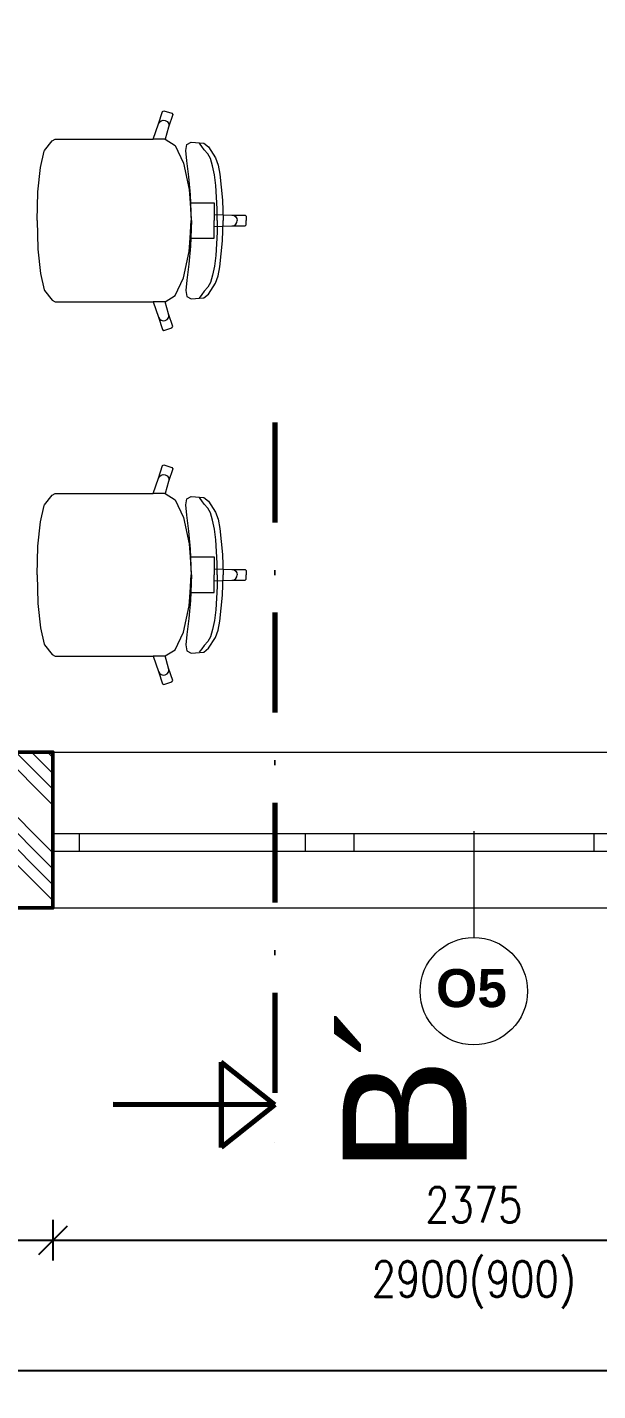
# Model space of a CAD drawing. Header units: millimetres. Extents: x 89194 to 559352, y -753138 to -204019.
# Drawn here: x 337626 to 339235, y -491953 to -488105 of the extents above; entities that cross this region are included whole.
import ezdxf

# ---------------------------------------------------------------- set-up
doc = ezdxf.new("R2010")
doc.units = ezdxf.units.MM
doc.header["$LTSCALE"] = 400
doc.header["$PDMODE"] = 3
doc.linetypes.add('Čerchovaná', pattern=[1340.555525, 705.555534, -352.777767, 0, -282.222223])
for name, color, linetype, lineweight in [('RG_koty', 7, 'Continuous', 9), ('RG_nábytek', 32, 'Continuous', 9), ('RG_okna', 3, 'Continuous', 9), ('RG_popis okna', 131, 'Continuous', 9), ('RG_velmi tlustá', 5, 'Continuous', 70), ('RG_zdivo nové', 1, 'Continuous', 50), ('RG_šrafy', 253, 'Continuous', 9)]:
    doc.layers.add(name, color=color, linetype=linetype, lineweight=lineweight)
doc.styles.add('Arial 250', font='Arial Bold.ttf', dxfattribs={"height": 250})
doc.styles.add('GENERATED_STYLE_3', font='Arial.ttf')
doc.styles.add('Koty', font='romans.shx', dxfattribs={"width": 0.8})
doc.dimstyles.new('RG_50_vnitřní', dxfattribs={"dimscale": 50, "dimtxt": 2, "dimasz": 1.6, "dimexe": 1.15, "dimexo": 0, "dimgap": 1, "dimtad": 1, "dimdec": 0, "dimrnd": 5, "dimzin": 0, "dimdsep": 46, "dimtxsty": 'Koty', "dimblk1": 'OBLIQUE', "dimblk2": 'OBLIQUE', "dimsah": 1, "dimcen": 0.09, "dimclrd": 256, "dimclre": 256, "dimclrt": 2, "dimazin": 0, "dimtfac": 1, "dimtdec": 0, "dimtmove": 2, "dimatfit": 3, "dimfxl": 1.15, "dimfxlon": 1, "dimtolj": 1, "dimtzin": 0, "dimarcsym": 0})

# ---------------------------------------------------------------- blocks, each defined once
blk = doc.blocks.new('okno_2375')
at = {"layer": 'RG_okna'}
for points in [[(437181.1, -409465), (439556.1, -409465)], [(437181.1, -409695), (439556.1, -409695)], [(437256.1, -409745), (437256.1, -409695)], [(437894.1, -409745), (437894.1, -409695)], [(438030.1, -409695), (438030.1, -409745)], [(438707.1, -409695), (438707.1, -409745)], [(438843.1, -409745), (438843.1, -409695)], [(439481.1, -409745), (439481.1, -409695)], [(437181.1, -409745), (439556.1, -409745)], [(437181.1, -409905), (439556.1, -409905)]]:
    blk.add_lwpolyline(points, dxfattribs=at)
blk = doc.blocks.new('nabytek_velka_ucebna')
at = {"layer": 'RG_nábytek'}
for p, q in [((470001.9, -447694.1), (470013.3, -447658.7)), ((470013.3, -447658.7), (470017.1, -447656.8)), ((470017.1, -447656.8), (470039.8, -447664.2)), ((470041.8, -447668), (470030.4, -447703.5)), ((470039.8, -447664.2), (470041.8, -447668)), ((469986.2, -447737.5), (470001.9, -447694.1)), ((470001.9, -447694.1), (470004.8, -447689)), ((470004.8, -447689), (470009.3, -447685.3)), ((470009.3, -447685.3), (470015, -447683.7)), ((470015, -447683.7), (470020.8, -447684.4)), ((470030.4, -447703.5), (470020.7, -447737.6)), ((470020.8, -447684.4), (470025.8, -447687.3)), ((470025.8, -447687.3), (470029.5, -447691.9)), ((470029.5, -447691.9), (470031, -447697.6)), ((470031, -447697.6), (470030.4, -447703.5)), ((469680.2, -447768.9), (469701.4, -447742)), ((469701.4, -447742), (469710, -447737.5)), ((469710, -447737.5), (469741, -447737.5)), ((469741, -447737.5), (469777.1, -447737.5)), ((469777.1, -447737.5), (469986.2, -447737.5)), ((470020.5, -447737.5), (469986.2, -447737.5)), ((470020.5, -447737.5), (470020.7, -447737.6)), ((470020.7, -447737.6), (470048.5, -447755)), ((470082.1, -447752.1), (470093.6, -447745.4)), ((470093.6, -447745.4), (470129.7, -447748.7)), ((470119.2, -447751.8), (470116.5, -447748)), ((470129.7, -447748.7), (470142.9, -447759.2)), ((469668.7, -447816.9), (469679.4, -447771)), ((469679.4, -447771), (469680.2, -447768.9)), ((470048.5, -447755), (470072.3, -447804.7)), ((470079, -447769.3), (470082.1, -447752.1)), ((470081.6, -447798.2), (470079, -447769.3)), ((470124.3, -447758), (470119.2, -447751.8)), ((470130.5, -447767.1), (470124.3, -447758)), ((470140.5, -447778.8), (470130.5, -447767.1)), ((470148.2, -447792), (470140.5, -447778.8)), ((470142.9, -447759.2), (470163, -447790.2)), ((469661.5, -447885.7), (469668.7, -447816.9)), ((470072.3, -447804.7), (470088.2, -447879)), ((470087.5, -447843.5), (470081.6, -447798.2)), ((470154.5, -447812.3), (470148.2, -447792)), ((470159.4, -447838.3), (470154.5, -447812.3)), ((470163, -447790.2), (470170.2, -447810.2)), ((470170.2, -447810.2), (470175, -447836.1)), ((470092.1, -447894.5), (470087.5, -447843.5)), ((470163.1, -447868.2), (470159.4, -447838.3)), ((470175, -447836.1), (470182, -447909.3)), ((469659, -447966.8), (469661.4, -447886.7)), ((469661.4, -447886.7), (469661.5, -447885.7)), ((470088.2, -447879), (470090.6, -447916.5)), ((470094.4, -447966.8), (470092.1, -447894.5)), ((470165.7, -447900.7), (470163.1, -447868.2)), ((470167.1, -447934.1), (470165.7, -447900.7)), ((470090.6, -447916.5), (470093.8, -447966.8)), ((470090.6, -447916.5), (470129.3, -447916.5)), ((470129.3, -447916.5), (470159.2, -447916.5)), ((470159.2, -447916.5), (470159.2, -447949.9)), ((470167.6, -447966.8), (470167.1, -447934.1)), ((470182, -447909.3), (470184.2, -447966.8)), ((469659, -447966.8), (469661.4, -448046.8)), ((470090.6, -448017.1), (470093.8, -447966.8)), ((470094.4, -447966.8), (470092.1, -448039.1)), ((470159.2, -447949.9), (470159.2, -447966.8)), ((470159.2, -447949.9), (470209.1, -447951.7)), ((470159.2, -447983.7), (470159.2, -447966.8)), ((470167.6, -447966.8), (470167.1, -447999.5)), ((470182, -448024.3), (470184.2, -447966.8)), ((470209.1, -447951.7), (470214.8, -447952.8)), ((470209.1, -447951.7), (470246, -447951.7)), ((470209.1, -447981.9), (470214.8, -447980.7)), ((470214.8, -447952.8), (470219.6, -447956.1)), ((470214.8, -447980.7), (470219.6, -447977.5)), ((470219.6, -447956.1), (470222.9, -447961)), ((470219.6, -447977.5), (470222.9, -447972.6)), ((470222.9, -447961), (470224, -447966.8)), ((470222.9, -447972.6), (470224, -447966.8)), ((470246, -447951.7), (470249, -447954.7)), ((470246, -447981.9), (470249, -447978.9)), ((470249, -447954.7), (470249, -447966.8)), ((470249, -447978.9), (470249, -447966.8)), ((470088.2, -448054.5), (470090.6, -448017.1)), ((470090.6, -448017.1), (470129.3, -448017.1)), ((470129.3, -448017.1), (470159.2, -448017.1)), ((470159.2, -447983.7), (470209.1, -447981.9)), ((470159.2, -448017.1), (470159.2, -447983.7)), ((470167.1, -447999.5), (470165.7, -448032.9)), ((470209.1, -447981.9), (470246, -447981.9)), ((469661.4, -448046.8), (469661.5, -448047.9)), ((469661.5, -448047.9), (469668.7, -448116.6)), ((470072.3, -448128.9), (470088.2, -448054.5)), ((470092.1, -448039.1), (470087.5, -448090)), ((470165.7, -448032.9), (470163.1, -448065.3)), ((470175, -448097.5), (470182, -448024.3)), ((470087.5, -448090), (470081.6, -448135.3)), ((470159.4, -448095.3), (470154.5, -448121.2)), ((470163.1, -448065.3), (470159.4, -448095.3)), ((469668.7, -448116.6), (469679.4, -448162.6)), ((470048.5, -448178.6), (470072.3, -448128.9)), ((470154.5, -448121.2), (470148.2, -448141.6)), ((470163, -448143.3), (470170.2, -448123.4)), ((470170.2, -448123.4), (470175, -448097.5)), ((469679.4, -448162.6), (469680.2, -448164.7)), ((469680.2, -448164.7), (469701.4, -448191.5)), ((470081.6, -448135.3), (470079, -448164.2)), ((470079, -448164.2), (470082.1, -448181.5)), ((470130.5, -448166.5), (470124.3, -448175.5)), ((470140.5, -448154.8), (470130.5, -448166.5)), ((470148.2, -448141.6), (470140.5, -448154.8)), ((470142.9, -448174.3), (470163, -448143.3)), ((469701.4, -448191.5), (469710, -448196)), ((469710, -448196), (469741, -448196)), ((469741, -448196), (469777.1, -448196)), ((469777.1, -448196), (469986.2, -448196)), ((470020.5, -448196), (469986.2, -448196)), ((469986.2, -448196), (470001.9, -448239.4)), ((470020.5, -448196), (470020.7, -448195.9)), ((470020.7, -448195.9), (470048.5, -448178.6)), ((470030.4, -448230.1), (470020.7, -448195.9)), ((470082.1, -448181.5), (470093.6, -448188.2)), ((470093.6, -448188.2), (470129.7, -448184.9)), ((470119.2, -448181.8), (470116.5, -448185.5)), ((470124.3, -448175.5), (470119.2, -448181.8)), ((470129.7, -448184.9), (470142.9, -448174.3)), ((470001.9, -448239.4), (470004.8, -448244.6)), ((470001.9, -448239.4), (470013.3, -448274.8)), ((470004.8, -448244.6), (470009.3, -448248.2)), ((470009.3, -448248.2), (470015, -448249.8)), ((470015, -448249.8), (470020.8, -448249.1)), ((470020.8, -448249.1), (470025.8, -448246.2)), ((470025.8, -448246.2), (470029.5, -448241.6)), ((470029.5, -448241.6), (470031, -448235.9)), ((470031, -448235.9), (470030.4, -448230.1)), ((470041.8, -448265.5), (470030.4, -448230.1)), ((470013.3, -448274.8), (470017.1, -448276.8)), ((470017.1, -448276.8), (470039.8, -448269.3)), ((470039.8, -448269.3), (470041.8, -448265.5)), ((470001.9, -448694.1), (470013.3, -448658.7)), ((470013.3, -448658.7), (470017.1, -448656.8)), ((470017.1, -448656.8), (470039.8, -448664.2)), ((470041.8, -448668), (470030.4, -448703.5)), ((470039.8, -448664.2), (470041.8, -448668)), ((469986.2, -448737.5), (470001.9, -448694.1)), ((470001.9, -448694.1), (470004.8, -448689)), ((470004.8, -448689), (470009.3, -448685.3)), ((470009.3, -448685.3), (470015, -448683.7)), ((470015, -448683.7), (470020.8, -448684.4)), ((470030.4, -448703.5), (470020.7, -448737.6)), ((470020.8, -448684.4), (470025.8, -448687.3)), ((470025.8, -448687.3), (470029.5, -448691.9)), ((470029.5, -448691.9), (470031, -448697.6)), ((470031, -448697.6), (470030.4, -448703.5)), ((469680.2, -448768.9), (469701.4, -448742)), ((469701.4, -448742), (469710, -448737.5)), ((469710, -448737.5), (469741, -448737.5)), ((469741, -448737.5), (469777.1, -448737.5)), ((469777.1, -448737.5), (469986.2, -448737.5)), ((470020.5, -448737.5), (469986.2, -448737.5)), ((470020.5, -448737.5), (470020.7, -448737.6)), ((470020.7, -448737.6), (470048.5, -448755)), ((470082.1, -448752.1), (470093.6, -448745.4)), ((470093.6, -448745.4), (470129.7, -448748.7)), ((470119.2, -448751.8), (470116.5, -448748)), ((470129.7, -448748.7), (470142.9, -448759.2)), ((469668.7, -448816.9), (469679.4, -448771)), ((469679.4, -448771), (469680.2, -448768.9)), ((470048.5, -448755), (470072.3, -448804.7)), ((470079, -448769.3), (470082.1, -448752.1)), ((470081.6, -448798.2), (470079, -448769.3)), ((470124.3, -448758), (470119.2, -448751.8)), ((470130.5, -448767.1), (470124.3, -448758)), ((470140.5, -448778.8), (470130.5, -448767.1)), ((470148.2, -448792), (470140.5, -448778.8)), ((470142.9, -448759.2), (470163, -448790.2)), ((469661.5, -448885.7), (469668.7, -448816.9)), ((470072.3, -448804.7), (470088.2, -448879)), ((470087.5, -448843.5), (470081.6, -448798.2)), ((470154.5, -448812.3), (470148.2, -448792)), ((470159.4, -448838.3), (470154.5, -448812.3)), ((470163, -448790.2), (470170.2, -448810.2)), ((470170.2, -448810.2), (470175, -448836.1)), ((470092.1, -448894.5), (470087.5, -448843.5)), ((470163.1, -448868.2), (470159.4, -448838.3)), ((470175, -448836.1), (470182, -448909.3)), ((469659, -448966.8), (469661.4, -448886.7)), ((469661.4, -448886.7), (469661.5, -448885.7)), ((470088.2, -448879), (470090.6, -448916.5)), ((470094.4, -448966.8), (470092.1, -448894.5)), ((470165.7, -448900.7), (470163.1, -448868.2)), ((470167.1, -448934.1), (470165.7, -448900.7)), ((470090.6, -448916.5), (470093.8, -448966.8)), ((470090.6, -448916.5), (470129.3, -448916.5)), ((470129.3, -448916.5), (470159.2, -448916.5)), ((470159.2, -448916.5), (470159.2, -448949.9)), ((470167.6, -448966.8), (470167.1, -448934.1)), ((470182, -448909.3), (470184.2, -448966.8)), ((469659, -448966.8), (469661.4, -449046.8)), ((470090.6, -449017.1), (470093.8, -448966.8)), ((470094.4, -448966.8), (470092.1, -449039.1)), ((470159.2, -448949.9), (470159.2, -448966.8)), ((470159.2, -448949.9), (470209.1, -448951.7)), ((470159.2, -448983.7), (470159.2, -448966.8)), ((470167.6, -448966.8), (470167.1, -448999.5)), ((470182, -449024.3), (470184.2, -448966.8)), ((470209.1, -448951.7), (470214.8, -448952.8)), ((470209.1, -448951.7), (470246, -448951.7)), ((470209.1, -448981.9), (470214.8, -448980.7)), ((470214.8, -448952.8), (470219.6, -448956.1)), ((470214.8, -448980.7), (470219.6, -448977.5)), ((470219.6, -448956.1), (470222.9, -448961)), ((470219.6, -448977.5), (470222.9, -448972.6)), ((470222.9, -448961), (470224, -448966.8)), ((470222.9, -448972.6), (470224, -448966.8)), ((470246, -448951.7), (470249, -448954.7)), ((470246, -448981.9), (470249, -448978.9)), ((470249, -448954.7), (470249, -448966.8)), ((470249, -448978.9), (470249, -448966.8)), ((470088.2, -449054.5), (470090.6, -449017.1)), ((470090.6, -449017.1), (470129.3, -449017.1)), ((470129.3, -449017.1), (470159.2, -449017.1)), ((470159.2, -448983.7), (470209.1, -448981.9)), ((470159.2, -449017.1), (470159.2, -448983.7)), ((470167.1, -448999.5), (470165.7, -449032.9)), ((470209.1, -448981.9), (470246, -448981.9)), ((469661.4, -449046.8), (469661.5, -449047.9)), ((469661.5, -449047.9), (469668.7, -449116.6)), ((470072.3, -449128.9), (470088.2, -449054.5)), ((470092.1, -449039.1), (470087.5, -449090)), ((470165.7, -449032.9), (470163.1, -449065.3)), ((470175, -449097.5), (470182, -449024.3)), ((470087.5, -449090), (470081.6, -449135.3)), ((470159.4, -449095.3), (470154.5, -449121.2)), ((470163.1, -449065.3), (470159.4, -449095.3)), ((469668.7, -449116.6), (469679.4, -449162.6)), ((470048.5, -449178.6), (470072.3, -449128.9)), ((470154.5, -449121.2), (470148.2, -449141.6)), ((470163, -449143.3), (470170.2, -449123.4)), ((470170.2, -449123.4), (470175, -449097.5)), ((469679.4, -449162.6), (469680.2, -449164.7)), ((469680.2, -449164.7), (469701.4, -449191.5)), ((470081.6, -449135.3), (470079, -449164.2)), ((470079, -449164.2), (470082.1, -449181.5)), ((470130.5, -449166.5), (470124.3, -449175.5)), ((470140.5, -449154.8), (470130.5, -449166.5)), ((470148.2, -449141.6), (470140.5, -449154.8)), ((470142.9, -449174.3), (470163, -449143.3)), ((469701.4, -449191.5), (469710, -449196)), ((469710, -449196), (469741, -449196)), ((469741, -449196), (469777.1, -449196)), ((469777.1, -449196), (469986.2, -449196)), ((470020.5, -449196), (469986.2, -449196)), ((469986.2, -449196), (470001.9, -449239.4)), ((470020.5, -449196), (470020.7, -449195.9)), ((470020.7, -449195.9), (470048.5, -449178.6)), ((470030.4, -449230.1), (470020.7, -449195.9)), ((470082.1, -449181.5), (470093.6, -449188.2)), ((470093.6, -449188.2), (470129.7, -449184.9)), ((470119.2, -449181.8), (470116.5, -449185.5)), ((470124.3, -449175.5), (470119.2, -449181.8)), ((470129.7, -449184.9), (470142.9, -449174.3)), ((470001.9, -449239.4), (470004.8, -449244.6)), ((470001.9, -449239.4), (470013.3, -449274.8)), ((470004.8, -449244.6), (470009.3, -449248.2)), ((470009.3, -449248.2), (470015, -449249.8)), ((470015, -449249.8), (470020.8, -449249.1)), ((470020.8, -449249.1), (470025.8, -449246.2)), ((470025.8, -449246.2), (470029.5, -449241.6)), ((470029.5, -449241.6), (470031, -449235.9)), ((470031, -449235.9), (470030.4, -449230.1)), ((470041.8, -449265.5), (470030.4, -449230.1)), ((470013.3, -449274.8), (470017.1, -449276.8)), ((470017.1, -449276.8), (470039.8, -449269.3)), ((470039.8, -449269.3), (470041.8, -449265.5))]:
    blk.add_line(p, q, dxfattribs=at)
blk = doc.blocks.new('_Oblique')
at = {"color": 0, "linetype": 'ByBlock', "lineweight": -2}
blk.add_line((-0.5, -0.5), (0.5, 0.5), dxfattribs=at)
blk = doc.blocks.new('*D377')
at = {"layer": 'Defpoints', "color": 0, "transparency": 16777216}
for p in [(336198.3, -490590.2), (337698.3, -490590.2), (337698.3, -491527.9)]:
    blk.add_point(p, dxfattribs=at)
at = {"layer": 'RG_koty', "lineweight": -2, "transparency": 16777216}
for p, q in [((336198.3, -491470.4), (336198.3, -491585.4)), ((337698.3, -491470.4), (337698.3, -491585.4)), ((336198.3, -491527.9), (337698.3, -491527.9))]:
    blk.add_line(p, q, dxfattribs=at)
at = {"layer": 'RG_koty', "lineweight": -2, "transparency": 16777216, "xscale": 80, "yscale": 80, "zscale": 80, "rotation": 180}
blk.add_blockref('_Oblique', (336198.3, -491527.9), dxfattribs=at)
at = {"layer": 'RG_koty', "lineweight": -2, "transparency": 16777216, "xscale": 80, "yscale": 80, "zscale": 80}
blk.add_blockref('_Oblique', (337698.3, -491527.9), dxfattribs=at)
at = {"layer": 'RG_koty', "color": 2, "transparency": 16777216, "insert": (336948.3, -491427.9), "char_height": 100, "attachment_point": 5, "style": 'Koty'}
blk.add_mtext('\\A1;1500', dxfattribs=at)
blk = doc.blocks.new('*D378')
at = {"layer": 'Defpoints', "color": 0, "transparency": 16777216}
for p in [(337698.3, -490590.2), (340073.3, -490590.2), (340073.3, -491527.9)]:
    blk.add_point(p, dxfattribs=at)
at = {"layer": 'RG_koty', "lineweight": -2, "transparency": 16777216}
for p, q in [((337698.3, -491470.4), (337698.3, -491585.4)), ((340073.3, -491470.4), (340073.3, -491585.4)), ((337698.3, -491527.9), (340073.3, -491527.9))]:
    blk.add_line(p, q, dxfattribs=at)
at = {"layer": 'RG_koty', "lineweight": -2, "transparency": 16777216, "xscale": 80, "yscale": 80, "zscale": 80, "rotation": 180}
blk.add_blockref('_Oblique', (337698.3, -491527.9), dxfattribs=at)
at = {"layer": 'RG_koty', "lineweight": -2, "transparency": 16777216, "xscale": 80, "yscale": 80, "zscale": 80}
blk.add_blockref('_Oblique', (340073.3, -491527.9), dxfattribs=at)
at = {"layer": 'RG_koty', "color": 2, "transparency": 16777216, "char_height": 100, "attachment_point": 5, "style": 'Koty'}
for s, insert in [('\\A1;2375', (338885.8, -491427.9)), ('\\A1;2900(900)', (338885.8, -491654.1))]:
    blk.add_mtext(s, dxfattribs=dict(at, insert=insert))
blk = doc.blocks.new('*D386')
at = {"layer": 'Defpoints', "color": 0, "transparency": 16777216}
for p in [(333858.3, -490590.2), (352738.3, -490590.2), (352738.3, -491895.3)]:
    blk.add_point(p, dxfattribs=at)
at = {"layer": 'RG_koty', "lineweight": -2, "transparency": 16777216}
for p, q in [((333858.3, -491837.8), (333858.3, -491952.8)), ((352738.3, -491837.8), (352738.3, -491952.8)), ((333858.3, -491895.3), (352738.3, -491895.3))]:
    blk.add_line(p, q, dxfattribs=at)
at = {"layer": 'RG_koty', "lineweight": -2, "transparency": 16777216, "xscale": 80, "yscale": 80, "zscale": 80, "rotation": 180}
blk.add_blockref('_Oblique', (333858.3, -491895.3), dxfattribs=at)
at = {"layer": 'RG_koty', "lineweight": -2, "transparency": 16777216, "xscale": 80, "yscale": 80, "zscale": 80}
blk.add_blockref('_Oblique', (352738.3, -491895.3), dxfattribs=at)
at = {"layer": 'RG_koty', "color": 2, "transparency": 16777216, "insert": (343298.3, -491795.3), "char_height": 100, "attachment_point": 5, "style": 'Koty'}
blk.add_mtext('\\A1;18880', dxfattribs=at)

msp = doc.modelspace()

# ---------------------------------------------------------------- hatches: boundary and pattern name
at = {"layer": 'RG_šrafy'}
h = msp.add_hatch(dxfattribs=at)
h.set_pattern_fill('ANSI34,_O', color=256, scale=10, angle=90)
h.set_pattern_definition([(135, (-38756.65, -88521.15), (-134.70384, -134.70384), []), (135, (-38756.65, -88476.25), (-134.70384, -134.70384), []), (135, (-38756.65, -88431.34), (-134.70384, -134.70384), []), (135, (-38756.65, -88386.44), (-134.70384, -134.70384), [])])
h.paths.add_polyline_path([(334298.3, -482680.2), (334298.3, -482490.2), (334298.3, -479910.2), (334298.3, -479794.7), (333858.4, -479794.7), (333858.3, -490590.2), (334898.3, -490590.2), (334898.3, -490150.2), (334298.3, -490150.2), (334298.3, -488150.2)])
h.paths.add_polyline_path([(337698.3, -490150.2), (337698.3, -490150.2), (336998.3, -490150.2), (336698.3, -490150.2), (336198.3, -490150.2), (336198.3, -490590.2), (337698.3, -490590.2)])
h.paths.add_polyline_path([(340073.3, -490150.2), (340073.3, -490590.2), (341573.3, -490590.2), (341573.3, -490150.2)])
h.paths.add_polyline_path([(345448.3, -490150.2), (345448.3, -490150.2), (344848.3, -490150.2), (344548.3, -490150.2), (343948.3, -490150.2), (343948.3, -490590.2), (343948.3, -490590.2), (345448.3, -490590.2)])
h.paths.add_polyline_path([(349323.3, -490150.2), (349323.3, -490150.2), (347823.3, -490150.2), (347823.3, -490590.2), (349323.3, -490590.2)])
h.paths.add_polyline_path([(352738.3, -485447), (352298.4, -485292), (352298.4, -486220.2), (352298.4, -487220.2), (352298.4, -488202.2), (352298.4, -489184.2), (352298.4, -490150.2), (351698.4, -490150.2), (351698.4, -490166.2), (351698.3, -490590.2), (352738.3, -490590.2)])
at = {"layer": 'RG_šrafy', "ltscale": 0.0007}
h = msp.add_hatch(dxfattribs=at)
h.set_pattern_fill('ZIGZAG', color=256, scale=20)
h.set_pattern_definition([(0, (-38756.65, -88521.147), (63.5, 63.5), [63.5, -63.5]), (90, (-38693.15, -88521.147), (-63.5, 63.5), [63.5, -63.5])])
h.paths.add_polyline_path([(336998.7, -480119.6), (336998.2, -479903.5), (336698.3, -479797.9), (336698.3, -479910.2), (336698.3, -482490.2), (336698.3, -482679.7), (336698.3, -482679.7), (336698.3, -482789.9), (336998.3, -482789.9), (336998.3, -482680.2), (336998.7, -482334.2)])
edge = h.paths.add_edge_path()
edge.add_line((336998.3, -484039.9), (336998.3, -483839.9))
edge.add_line((336998.3, -483839.9), (336998.3, -483789.9))
edge.add_line((336998.3, -483789.9), (336698.3, -483789.9))
edge.add_line((336698.3, -483789.9), (336698.3, -484693.6))
edge.add_ellipse((336683.3, -484694.2), major_axis=(-10.6, 10.6), ratio=1, start_angle=225, end_angle=227.1744, ccw=False)
edge.add_line((336698.3, -484694), (336698.3, -485264.2))
edge.add_line((336698.3, -485264.2), (336698.3, -490150.2))
edge.add_line((336698.3, -490150.2), (336998.3, -490149.9))
edge.add_line((336998.3, -490149.9), (336998.3, -484039.9))
h.paths.add_polyline_path([(344848.3, -483789.9), (344548.3, -483789.9), (344548.3, -483839.9), (344548.3, -484039.9), (344548.3, -484149.9), (344548.4, -484149.9), (344548.4, -485149.9), (344548.4, -486149.9), (344548.4, -487149.9), (344548.4, -488149.9), (344548.4, -489149.9), (344548.4, -490150.2), (344848.3, -490150.2)])
h.paths.add_polyline_path([(344548.3, -482563.5), (344548.3, -482789.9), (344848.3, -482789.9), (344848.3, -482669.2)])
h.paths.add_polyline_path([(344570.1, -482691.8), (344575.2, -482756.1, 0.391021), (344590.2, -482769.9), (344806.5, -482769.9, 0.391021), (344821.4, -482756.1), (344826.6, -482691.8, -0.391021), (344834, -482684.9), (344838.3, -482684.9), (344838.3, -482779.9), (344558.3, -482779.9), (344558.3, -482684.9), (344562.6, -482684.9, -0.391021)], flags=16)

# ---------------------------------------------------------------- linework, layer by layer
at = {"layer": 'RG_popis okna'}
msp.add_line((338885.8, -490373.7), (338885.8, -490673.7), dxfattribs=at)
msp.add_circle((338885.8, -490825.2), 151.6, dxfattribs=at)
at = {"layer": 'RG_velmi tlustá', "linetype": 'Čerchovaná', "ltscale": 0.001}
msp.add_line((338324.1, -489220.4), (338323.9, -491278.2), dxfattribs=at)
at = {"layer": 'RG_velmi tlustá'}
for p, q in [((338324, -491145.5), (338173.3, -491025)), ((338173.3, -491025), (338173.3, -491145.4)), ((338324, -491145.5), (337868.3, -491145.4)), ((338173.3, -491145.4), (338173.3, -491265.9)), ((338324, -491145.5), (338173.3, -491265.9))]:
    msp.add_line(p, q, dxfattribs=at)
at = {"layer": 'RG_zdivo nové'}
msp.add_lwpolyline([(336698.3, -483789.9), (336698.3, -490150.2), (336198.3, -490150.2), (336198.3, -490590.2), (337698.3, -490590.2), (337698.3, -490150.2), (336998.3, -490150.2), (336998.3, -484039.9), (341448.3, -484039.9), (341448.3, -483839.9), (336998.3, -483839.9), (336998.3, -483789.9), (336698.3, -483789.9)], dxfattribs=at)

# ---------------------------------------------------------------- block references
at = {"layer": 'RG_nábytek'}
msp.add_blockref('nabytek_velka_ucebna', (-132005.6, -40683.1), dxfattribs=at)
at = {"layer": 'RG_okna'}
msp.add_blockref('okno_2375', (-99482.8, -80685.1), dxfattribs=at)

# ---------------------------------------------------------------- texts
at = {"layer": 'RG_popis okna', "insert": (338879.1, -490817.2), "char_height": 107.4, "width": 314.064, "attachment_point": 5, "style": 'Arial 250'}
msp.add_mtext('O5', dxfattribs=at)
at = {"layer": 'RG_velmi tlustá', "insert": (338515.5, -491095.6), "char_height": 350, "attachment_point": 2, "rotation": 90, "style": 'GENERATED_STYLE_3'}
msp.add_mtext('B´', dxfattribs=at)

# ---------------------------------------------------------------- dimensions: what is measured, and where the dimension line sits
at = {"layer": 'RG_koty'}
for base, p1, p2, picture, middle in [((352738.3, -491895.3), (333858.3, -490590.2), (352738.3, -490590.2), '*D386', (343298.3, -491795.3)), ((337698.3, -491527.9), (336198.3, -490590.2), (337698.3, -490590.2), '*D377', (336948.3, -491427.9))]:
    dim = msp.add_linear_dim(base=base, p1=p1, p2=p2, dimstyle='RG_50_vnitřní', dxfattribs=at)
    dim.commit()
    dim.dimension.update_dxf_attribs({"geometry": picture, "text_midpoint": middle})
dim = msp.add_linear_dim(base=(340073.3, -491527.9), p1=(337698.3, -490590.2), p2=(340073.3, -490590.2), text='<>\\X2900(900)', dimstyle='RG_50_vnitřní', dxfattribs=at)
dim.commit()
dim.dimension.update_dxf_attribs({"geometry": '*D378', "text_midpoint": (338885.8, -491527.9)})

doc.saveas('drawing.dxf')
